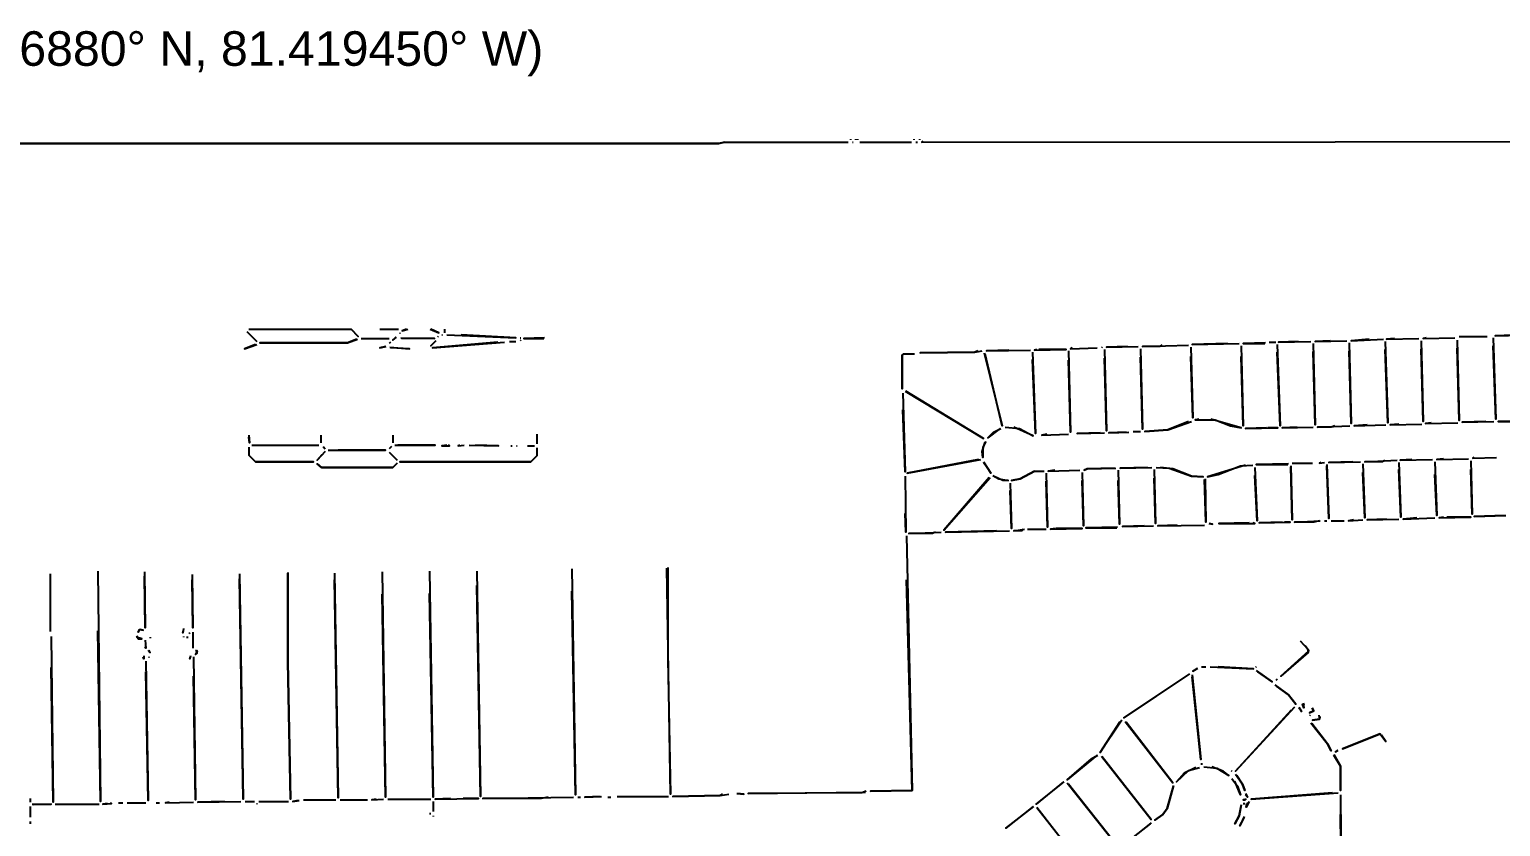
# Model space of a CAD drawing. Extents: x 0 to 16407, y 159 to 1115.
# Drawn here: x 3414 to 3925, y 838 to 1115 of the extents above; entities that cross this region are included whole.
import ezdxf

# ---------------------------------------------------------------- set-up
doc = ezdxf.new("R2010")
doc.units = 0
doc.layers.add('CONTROL', color=1, linetype='CONTINUOUS')
doc.layers.add('RASTER_VECTOR_LINEWORK', color=5, linetype='CONTINUOUS')
doc.styles.get("Standard").update_dxf_attribs({"font": 'Arial'})

msp = doc.modelspace()

# ---------------------------------------------------------------- linework, layer by layer
at = {"layer": 'RASTER_VECTOR_LINEWORK'}
for points in [[(3655.25, 1075.5), (3653.25, 1075), (3288.5, 1075), (3653.25, 1075), (3655.25, 1075.5), (3698.25, 1075.5)], [(3699, 1076.5), (3699, 1076.25)], [(3699.75, 1075.5), (3700, 1075.5)], [(3700.75, 1076.5), (3700.75, 1076.25)], [(3701.5, 1076.5), (3701.5, 1076.25)], [(3702.25, 1075.5), (3720.25, 1075.5)], [(3721, 1076.5), (3721, 1076.25)], [(3721.75, 1075.5), (3722.25, 1075.5)], [(3723, 1076.5), (3723, 1076.25)], [(3724.25, 1075.75), (3723.75, 1075.5), (4011, 1075.75)], [(3489.25, 1009.75), (3492.75, 1006.25)], [(3490, 1010.5), (3525.5, 1010.5), (3528, 1008), (3525.5, 1010.5)], [(3527.5, 1007), (3524.25, 1005.75), (3493.75, 1005.75), (3524.25, 1005.75), (3527.75, 1007)], [(3529, 1007.25), (3538.75, 1007.25)], [(3535.5, 1010.5), (3542, 1010.5)], [(3541, 1007.75), (3540, 1006.75), (3541.25, 1007.75)], [(3542.5, 1009.25), (3542.5, 1009)], [(3542.75, 1007.5), (3554.5, 1007.25), (3543, 1007.25)], [(3544.75, 1010.5), (3543.25, 1010), (3545.25, 1010.5)], [(3553, 1010.5), (3556, 1009.25), (3553.25, 1010.5)], [(3555.75, 1008), (3555.5, 1007.75)], [(3557, 1008.5), (3557.25, 1008.5)], [(3558, 1010.5), (3558, 1009.25)], [(3558.75, 1008.5), (3582.75, 1007.5), (3563.75, 1008.5)], [(3584.25, 1007.5), (3584.5, 1007.5)], [(3592.75, 1007.5), (3585.5, 1007.25), (3592.5, 1007.25)], [(3879.25, 1007), (3873, 1006.5), (3884.25, 1007)], [(3888, 1007.25), (3885.25, 1007), (3896.5, 1007.25)], [(3899, 1007.5), (3898, 1007.25), (3909, 1007.5)], [(3910.5, 1008), (3920.25, 1008)], [(3922.25, 1007.5), (3923.25, 979.25), (3922.25, 1004.75)], [(3932.5, 1008.5), (3923, 1008.25), (3936.75, 1008.5)], [(3492.25, 1005.25), (3488.5, 1003.75), (3492.75, 1005.25)], [(3537.5, 1004.5), (3535.5, 1004), (3537.75, 1004.5)], [(3539.25, 1006), (3538.75, 1005.5)], [(3539, 1004.25), (3545.75, 1003.75), (3539.25, 1004)], [(3555, 1006.5), (3553.25, 1004.75), (3554, 1005.5)], [(3576.5, 1006), (3553.75, 1004), (3578.75, 1006)], [(3580.5, 1006.25), (3582.75, 1006.25)], [(3584.5, 1006.75), (3584.25, 1006.5)], [(3717.5, 1002), (3717, 1001.5), (3717, 989.75), (3717, 1001.5), (3717.5, 1002), (3721.25, 1002)], [(3743.25, 1003), (3742.25, 1002.5), (3723.25, 1002.25), (3742.25, 1002.5), (3744.75, 1003)], [(3745.5, 1002.25), (3751.75, 977), (3745.75, 1002)], [(3754, 1003.25), (3746.25, 1003), (3761.5, 1003.25)], [(3762.25, 1002.5), (3763.25, 974.25), (3762.25, 1000)], [(3763.75, 1003.5), (3763, 1003.25), (3774, 1003.5), (3764.5, 1003.5)], [(3774.75, 1003), (3775.5, 974.75), (3774.75, 999.75)], [(3776, 1004), (3775.5, 1003.75), (3784.75, 1004)], [(3786.5, 1004.25), (3786.25, 1004)], [(3787.25, 1003.5), (3788, 975.25), (3787.25, 1000.5)], [(3795.25, 1004.5), (3788, 1004.25), (3799, 1004.5)], [(3799.75, 1003.75), (3800.5, 975.75), (3799.75, 1000.75)], [(3807.25, 1005), (3806.5, 1004.5), (3800.5, 1004.5), (3816.5, 1005)], [(3817.25, 1004.25), (3818, 979.75), (3817.25, 1001)], [(3830, 1005.5), (3817.75, 1005.25), (3834, 1005.5)], [(3834.75, 1004.75), (3835.5, 977), (3834.75, 1001)], [(3843.25, 1005.75), (3835.5, 1005.5), (3843, 1005.5)], [(3844.5, 1006), (3846.75, 1006)], [(3847.25, 1005.25), (3848.25, 977), (3847.25, 1002.5)], [(3854.5, 1006.25), (3847.75, 1006), (3859, 1006.25)], [(3859.75, 1005.5), (3860.5, 977.25), (3859.75, 1002.75)], [(3865.75, 1006.5), (3860.5, 1006.25), (3871.5, 1006.5)], [(3872.25, 1005.75), (3873, 977.75), (3872.25, 1003)], [(3884.75, 1006.25), (3885.75, 978), (3884.75, 1003.5)], [(3897.25, 1006.5), (3898, 978.5), (3897.25, 1003.75)], [(3909.75, 1006.75), (3910.5, 978.75), (3909.75, 1004)], [(3717.25, 988.25), (3718, 961), (3717.25, 982.5)], [(3718, 989), (3745.25, 972.5), (3718.25, 989)], [(3752.75, 976.5), (3757.75, 976), (3762.5, 973.5), (3755.75, 976.5)], [(3816.5, 978.5), (3809.25, 975.5), (3801.25, 975), (3809.25, 975.5), (3817.5, 978.5)], [(3820, 979.25), (3818.75, 979), (3825.75, 979), (3831, 977), (3834.75, 976.25), (3824.25, 979.25)], [(3843.5, 976.25), (3836.25, 976), (3847.5, 976.25), (3844, 976.25)], [(3854.25, 976.5), (3849, 976.25), (3859.75, 976.5)], [(3867.25, 977), (3866, 976.5), (3861.25, 976.5), (3872.5, 977)], [(3878.5, 977.25), (3874, 977), (3885, 977.25)], [(3889.5, 977.5), (3886.5, 977.25), (3897.5, 977.5)], [(3900.75, 978), (3898.75, 977.75), (3910, 978)], [(3919.75, 978.5), (3911.5, 978.25), (3922.5, 978.5)], [(3931.25, 979), (3930.25, 978.5), (3924, 978.5), (3930.25, 978.5), (3931.75, 979)], [(3490, 973.75), (3490.25, 971), (3490, 973)], [(3515, 973.75), (3515, 971)], [(3540, 973.75), (3540, 971)], [(3590, 974), (3590, 970.75)], [(3746, 971.5), (3745, 969.5), (3745, 966), (3744.75, 968), (3745.75, 971.25)], [(3751, 976), (3746.75, 972.75), (3748.75, 974.75), (3751.25, 976)], [(3767.25, 974), (3765.5, 973.75), (3774.75, 974)], [(3785.75, 974.5), (3777.75, 974.25), (3787.25, 974.5)], [(3794.75, 974.75), (3788.75, 974.5), (3795.75, 974.75)], [(3797.25, 975), (3799.75, 975)], [(3490, 969.5), (3490, 966.75), (3492.25, 964.5), (3512.5, 964.5), (3492.25, 964.5), (3490, 966.75)], [(3491, 970.25), (3514.25, 970.25)], [(3516.5, 968), (3513.75, 965), (3515.5, 967)], [(3515.75, 969.75), (3516.5, 969)], [(3517.5, 968.5), (3537.5, 968.5), (3521, 968.5)], [(3539.5, 969.75), (3538.75, 969)], [(3538.75, 967.75), (3541.5, 965)], [(3540.75, 970.25), (3554.75, 970.25), (3541.75, 970.25)], [(3590, 969.25), (3590, 966.5), (3588, 964.5), (3542.5, 964.5), (3588, 964.5), (3590, 966.5)], [(3558.75, 970.25), (3557, 970), (3559.75, 970), (3559.25, 970.25)], [(3563.25, 970.25), (3562.75, 970), (3564.75, 970.25)], [(3566.5, 970.25), (3576.75, 970), (3568.75, 970.25)], [(3581, 970), (3581.5, 970)], [(3583, 970), (3583.25, 970)], [(3586.75, 970), (3589.25, 970)], [(3541.5, 964), (3540, 962.5), (3515.25, 962.5), (3513.75, 963.75), (3515.25, 962.5), (3540, 962.5)], [(3743.5, 965.25), (3718.75, 960.5), (3744.25, 965.25)], [(3745.25, 964.5), (3747.75, 960.5), (3745.25, 964.25)], [(3763, 961.25), (3758, 958.5), (3755, 958), (3758, 958.5), (3763, 961.25), (3766.25, 961.25)], [(3770, 961.5), (3767.75, 961.25), (3778.75, 961.5)], [(3790.75, 962.25), (3781.25, 962), (3780.25, 961.5), (3781.25, 962), (3791.25, 962.25)], [(3792, 961.5), (3792.5, 942.75), (3792, 958)], [(3802.25, 962.5), (3792.75, 962.25), (3803.75, 962.5)], [(3804.5, 961.75), (3805, 943), (3804.5, 958.75)], [(3805.25, 962.5), (3809.75, 962.25), (3817.5, 959.5), (3821.5, 959.25), (3817.5, 959.5), (3811, 962), (3806.75, 962.5)], [(3836.25, 963.25), (3823, 959.25), (3826.75, 960), (3834.5, 963), (3838.75, 963.25)], [(3839.5, 962.5), (3840.25, 944), (3839.5, 959.75)], [(3851.25, 963.75), (3840, 963.5), (3851, 963.5)], [(3852, 963), (3852.5, 944.25), (3852, 962.75)], [(3852.5, 964), (3859.5, 964)], [(3862.5, 964.25), (3862, 964), (3863.75, 964.25)], [(3864.5, 963.5), (3865.25, 944.75), (3864.5, 963)], [(3873.5, 964.5), (3865.25, 964.25), (3876.25, 964.5)], [(3877, 963.75), (3877.75, 945), (3877, 960.75)], [(3884.5, 965), (3883.75, 964.5), (3877.75, 964.5), (3889, 965)], [(3889.5, 964.25), (3890.25, 945.25), (3889.5, 961.75)], [(3894, 965.25), (3890, 965), (3901.25, 965.25)], [(3902, 964.5), (3902.75, 945.75), (3902, 960)], [(3905, 965.5), (3902.75, 965.25), (3913.75, 965.5)], [(3914.5, 964.75), (3915, 946.25), (3914.5, 961.75)], [(3915.75, 966), (3915.25, 965.75), (3923.5, 966)], [(3718, 959.5), (3718.25, 940), (3718, 946.5)], [(3747.25, 959), (3731.5, 940.75), (3747.5, 959)], [(3748.5, 959.75), (3750.5, 958.5), (3753.75, 958), (3752, 958), (3748.75, 959.5)], [(3754.5, 957), (3755, 941.25), (3754.5, 954.5)], [(3767, 960.5), (3767.5, 941.75), (3767, 957.75)], [(3779.5, 960.75), (3780, 942.25), (3779.5, 958)], [(3822.25, 958.5), (3822.5, 943.5), (3822, 958.25)], [(3926.5, 945.75), (3915.75, 945.5), (3926.75, 945.75)], [(3749.75, 940.5), (3732, 940), (3754.25, 940.5)], [(3759, 941), (3758.5, 940.5), (3755.75, 940.5), (3759.5, 941)], [(3760.5, 941), (3767, 941)], [(3770.25, 941.25), (3768.5, 941), (3779.5, 941.25), (3770.5, 941.25)], [(3791.75, 941.75), (3780.75, 941.5), (3791.5, 941.5)], [(3801, 942.25), (3793.5, 942), (3804.25, 942.25)], [(3812.5, 942.5), (3805.75, 942.25), (3822, 942.5)], [(3823.5, 943), (3824.75, 942.75), (3823.75, 943)], [(3837.5, 943.25), (3827, 943), (3839.5, 943), (3838.75, 943.25)], [(3849, 943.5), (3841, 943.25), (3851.75, 943.5), (3849.75, 943.5)], [(3862, 944), (3860, 943.5), (3853.25, 943.5), (3862.25, 944)], [(3863.75, 944), (3864.5, 944)], [(3866, 944), (3870.5, 944)], [(3873.75, 944.25), (3872, 944), (3877, 944.25)], [(3885.25, 944.5), (3878.5, 944.25), (3889.5, 944.5)], [(3895.75, 945), (3891, 944.5), (3902, 945)], [(3905, 945.25), (3903.5, 945), (3914.5, 945.25), (3906.25, 945.25)], [(3718.5, 938.75), (3720.5, 850.25), (3706, 850), (3720.5, 850.25), (3718.5, 923.5)], [(3728.5, 940), (3727.5, 939.5), (3719.25, 939.5), (3730.5, 940)], [(3421, 925.5), (3421, 905.5)], [(3437.5, 926.5), (3438.5, 846.5), (3437.5, 905.75)], [(3453.75, 926.25), (3454, 906.75), (3453.75, 924.75)], [(3470.25, 925.25), (3470.5, 906.75), (3470.25, 923.5)], [(3486.75, 925.5), (3488, 847.25), (3486.75, 923.75)], [(3503.5, 926), (3503.5, 895), (3504.5, 847.25), (3503.5, 895), (3503.5, 925.75)], [(3519.75, 925.75), (3521, 847.75), (3519.75, 923.5)], [(3536.25, 926.25), (3537.5, 848), (3536.25, 918.5)], [(3552.75, 926.5), (3554, 848), (3552.75, 918.75)], [(3569.25, 926.5), (3570.5, 848.25), (3569.25, 921.5)], [(3602.25, 927.25), (3603.5, 848.75), (3602.25, 919.5)], [(3635.5, 927.75), (3635.5, 895.75), (3636.5, 849), (3635.25, 927.5)], [(3452, 906.25), (3451.5, 905.25), (3452, 906.25), (3453.25, 906), (3452.25, 906.25)], [(3467.25, 906.5), (3467, 905), (3467.25, 906)], [(3469.5, 905), (3469.25, 904.75)], [(3470.5, 905.25), (3470.5, 899.75)], [(3421.25, 903.75), (3422, 846.25), (3421.25, 893)], [(3451, 904), (3451.5, 903), (3452.75, 903), (3451, 903.5)], [(3454, 902.5), (3454.25, 899.75), (3454, 900.25)], [(3455.75, 903.5), (3455.75, 903.25)], [(3467.25, 903.75), (3467.25, 903.5)], [(3468.5, 903.75), (3468.5, 903.25)], [(3855.25, 902.25), (3857.75, 899.5), (3858, 898.25), (3848.5, 890), (3858.25, 898.75), (3857, 900.5)], [(3453.5, 897), (3453.5, 896), (3453.25, 896.75)], [(3454.25, 895.25), (3455, 846.75), (3454.25, 891.5)], [(3455, 899), (3455.75, 898.25), (3455.25, 899)], [(3455.25, 896.75), (3455.25, 896.5)], [(3469.75, 897), (3469.5, 896), (3469.75, 896.75)], [(3470.75, 896.75), (3471.5, 847), (3470.75, 890)], [(3471.5, 899), (3472, 898.75), (3471.5, 897.5), (3472, 898), (3471.75, 899)], [(3816.75, 890.75), (3794, 875.5), (3816.5, 890.5)], [(3817.75, 890.5), (3820.75, 861), (3817.75, 889.75)], [(3819.5, 892.75), (3818, 891.75), (3819.75, 892.75)], [(3821, 893.25), (3822.5, 893.25)], [(3824, 893.25), (3839, 892.5), (3826.75, 893.25)], [(3840, 893.25), (3839.75, 893)], [(3840, 892), (3845.5, 888), (3840.5, 891.5)], [(3846.5, 887), (3851.25, 883.5), (3853.75, 880.25), (3851.25, 883.5), (3847, 886.5)], [(3847.25, 889), (3846.75, 888.5)], [(3853.25, 879.25), (3832.75, 857), (3852.25, 878.25)], [(3854.75, 879.25), (3855.75, 877.75), (3854.75, 879)], [(3856.25, 880.5), (3856.5, 879), (3856, 880.25), (3856.75, 880.5)], [(3793.25, 874.75), (3785.75, 863.5), (3792.75, 874.25)], [(3794.5, 874.25), (3811, 853), (3794.75, 874)], [(3859.25, 879), (3860, 878), (3858.5, 877.25), (3860, 878), (3859.5, 879)], [(3858.75, 876.5), (3858.5, 876.25)], [(3861.75, 876.5), (3862, 875), (3859.5, 874.75), (3862, 875), (3862.25, 875.75), (3861.75, 876.25)], [(3859, 873.75), (3864.75, 866.5), (3866, 864), (3864.75, 866.5), (3859.25, 873.5)], [(3883, 870), (3870, 864.75), (3883, 870), (3885, 867.25), (3883.5, 869.5)], [(3868.25, 864.25), (3867.5, 863.75), (3868.5, 864.25)], [(3784.75, 862.5), (3774.25, 854), (3782.75, 861.25), (3785, 862.5)], [(3786.25, 862.25), (3803.5, 840.25), (3786.5, 862)], [(3821, 859.75), (3821, 859.25)], [(3867, 862.75), (3869.25, 858.75), (3869.25, 850.25), (3869.25, 858.75), (3867, 862.5)], [(3819, 858.25), (3815, 856.25), (3812.25, 853.25), (3816.5, 857.25), (3820.25, 858.25)], [(3821.75, 858.5), (3826.25, 858), (3830.5, 855.5), (3828.5, 857), (3824.5, 858.5)], [(3831.25, 857.25), (3831.5, 857)], [(3831.5, 854.5), (3833.5, 851.75), (3834.5, 848.75), (3832.5, 853.5)], [(3832.75, 856), (3835.25, 852.5), (3836, 850.25), (3835.25, 852.5), (3833.25, 855.5)], [(3654.5, 849), (3653.75, 848.5), (3637.25, 848.25), (3653.75, 848.5), (3656.75, 849)], [(3659.5, 849.25), (3662, 849), (3659.75, 849.25)], [(3704.5, 850), (3703, 849.5), (3663.5, 849.25), (3704.25, 849.75)], [(3773, 853.25), (3763.5, 845.5), (3773.25, 853.25)], [(3774.25, 853), (3791.75, 831), (3774.75, 852.5)], [(3811.25, 852), (3809, 844), (3807.5, 842), (3804.75, 840), (3807.5, 842), (3809, 844), (3811.25, 851.75)], [(3836.25, 849.25), (3837, 848), (3836.25, 848.75)], [(3866.5, 849.5), (3838.25, 847.25), (3868.5, 849.5)], [(3869.25, 848.75), (3869.5, 821.75), (3869.25, 842)], [(3414, 847.5), (3414, 846.25)], [(3414, 844.75), (3414, 841)], [(3414.75, 845.5), (3421.25, 845.5), (3415, 845.25)], [(3422.75, 845.5), (3438, 845.5)], [(3440.75, 845.75), (3439.25, 845.5), (3442.25, 845.75), (3441.75, 845.75)], [(3444.75, 846), (3446.25, 846)], [(3447.75, 846), (3454.25, 846)], [(3457.75, 846), (3459, 846)], [(3462.25, 846.25), (3461, 846), (3470.75, 846.25)], [(3481.5, 846.5), (3472.25, 846.25), (3487.25, 846.5)], [(3488.75, 846.5), (3492, 846.5)], [(3492.75, 845.75), (3492.75, 845.5)], [(3493.5, 846.5), (3503.75, 846.5)], [(3507.25, 846.75), (3505.25, 846.5), (3507.5, 846.75)], [(3509, 847), (3520.25, 847)], [(3521.75, 847), (3531.25, 847)], [(3534.25, 847.25), (3532.75, 847), (3536.75, 847.25)], [(3538.25, 847.25), (3553.25, 847.25)], [(3554, 846.5), (3554, 843)], [(3560, 847.5), (3554.75, 847.25), (3569.75, 847.5), (3564.5, 847.5)], [(3594, 848), (3591.5, 847.5), (3571.25, 847.5), (3602.75, 848)], [(3604.25, 848), (3605.25, 848)], [(3612, 848.25), (3606.75, 848), (3612.5, 848.25)], [(3614.75, 848), (3615.75, 848)], [(3618, 848.25), (3635.75, 848.25)], [(3762.5, 844.75), (3753, 837.25), (3762.75, 844.75)], [(3763.75, 844.5), (3781, 822.25), (3763.75, 844.25)], [(3834.75, 845.25), (3834, 841.5), (3832.5, 838.75), (3834, 841.5), (3834.75, 845)], [(3836.5, 847.25), (3835.5, 847), (3836.25, 847)], [(3835.5, 845.75), (3836, 845.75)], [(3837.5, 846.5), (3836.5, 844.5), (3836.75, 845.75), (3837.5, 846.25)], [(3414, 839.5), (3414, 838.75)], [(3552.75, 842.25), (3553.25, 842.25)], [(3554, 841.5), (3554, 841.25)], [(3803.5, 839), (3793, 830.75), (3803.25, 838.75)], [(3835.75, 841.25), (3834.25, 838), (3835.75, 840.75)]]:
    msp.add_lwpolyline(points, dxfattribs=at)

# ---------------------------------------------------------------- texts
at = {"layer": 'CONTROL'}
msp.add_text('GPS TIE: Maritime Oak Drive & Coastal Oak Lane (30.316880%%d N, 81.419450%%d W)', height=12, dxfattribs=at).set_placement((2984.5, 1102))

doc.saveas('drawing.dxf')
